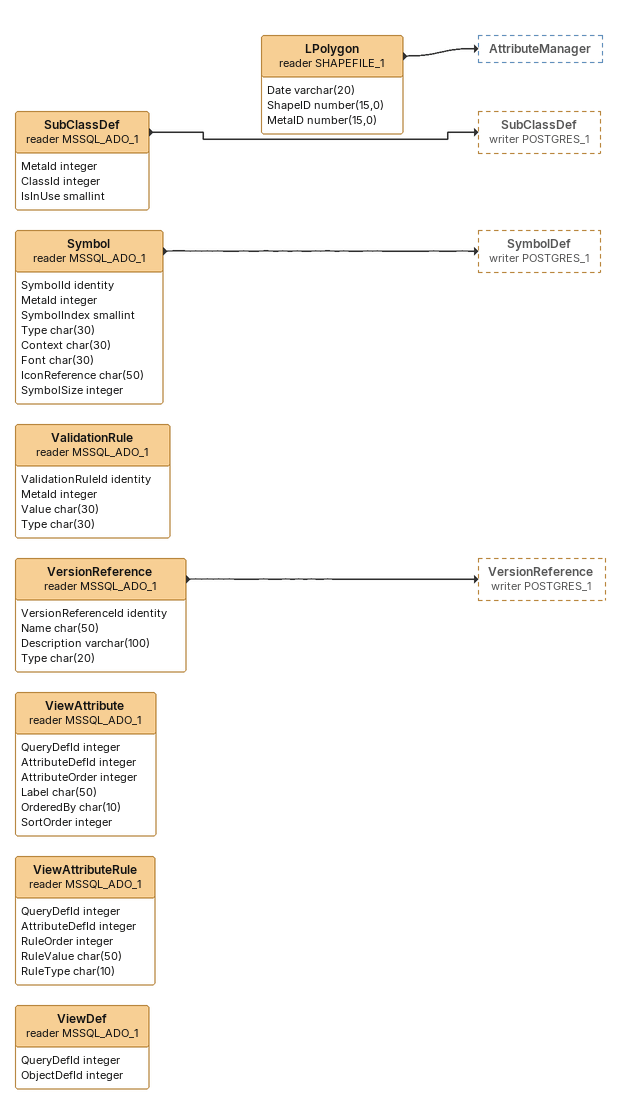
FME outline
SubClassDef (reader MSSQL_ADO_1)
    attributes: MetaId integer, ClassId integer, IsInUse smallint
    -> SubClassDef (writer POSTGRES_1)
Symbol (reader MSSQL_ADO_1)
    attributes: SymbolId identity, MetaId integer, SymbolIndex smallint, Type char(30), Context char(30), Font char(30), IconReference char(50), SymbolSize integer
    -> SymbolDef (writer POSTGRES_1)
ValidationRule (reader MSSQL_ADO_1)
    attributes: ValidationRuleId identity, MetaId integer, Value char(30), Type char(30)
VersionReference (reader MSSQL_ADO_1)
    attributes: VersionReferenceId identity, Name char(50), Description varchar(100), Type char(20)
    -> VersionReference (writer POSTGRES_1)
ViewAttribute (reader MSSQL_ADO_1)
    attributes: QueryDefId integer, AttributeDefId integer, AttributeOrder integer, Label char(50), OrderedBy char(10), SortOrder integer
ViewAttributeRule (reader MSSQL_ADO_1)
    attributes: QueryDefId integer, AttributeDefId integer, RuleOrder integer, RuleValue char(50), RuleType char(10)
ViewDef (reader MSSQL_ADO_1)
    attributes: QueryDefId integer, ObjectDefId integer
LPolygon (reader SHAPEFILE_1)
    attributes: Date varchar(20), ShapeID number(15,0), MetaID number(15,0)
    -> AttributeManager
